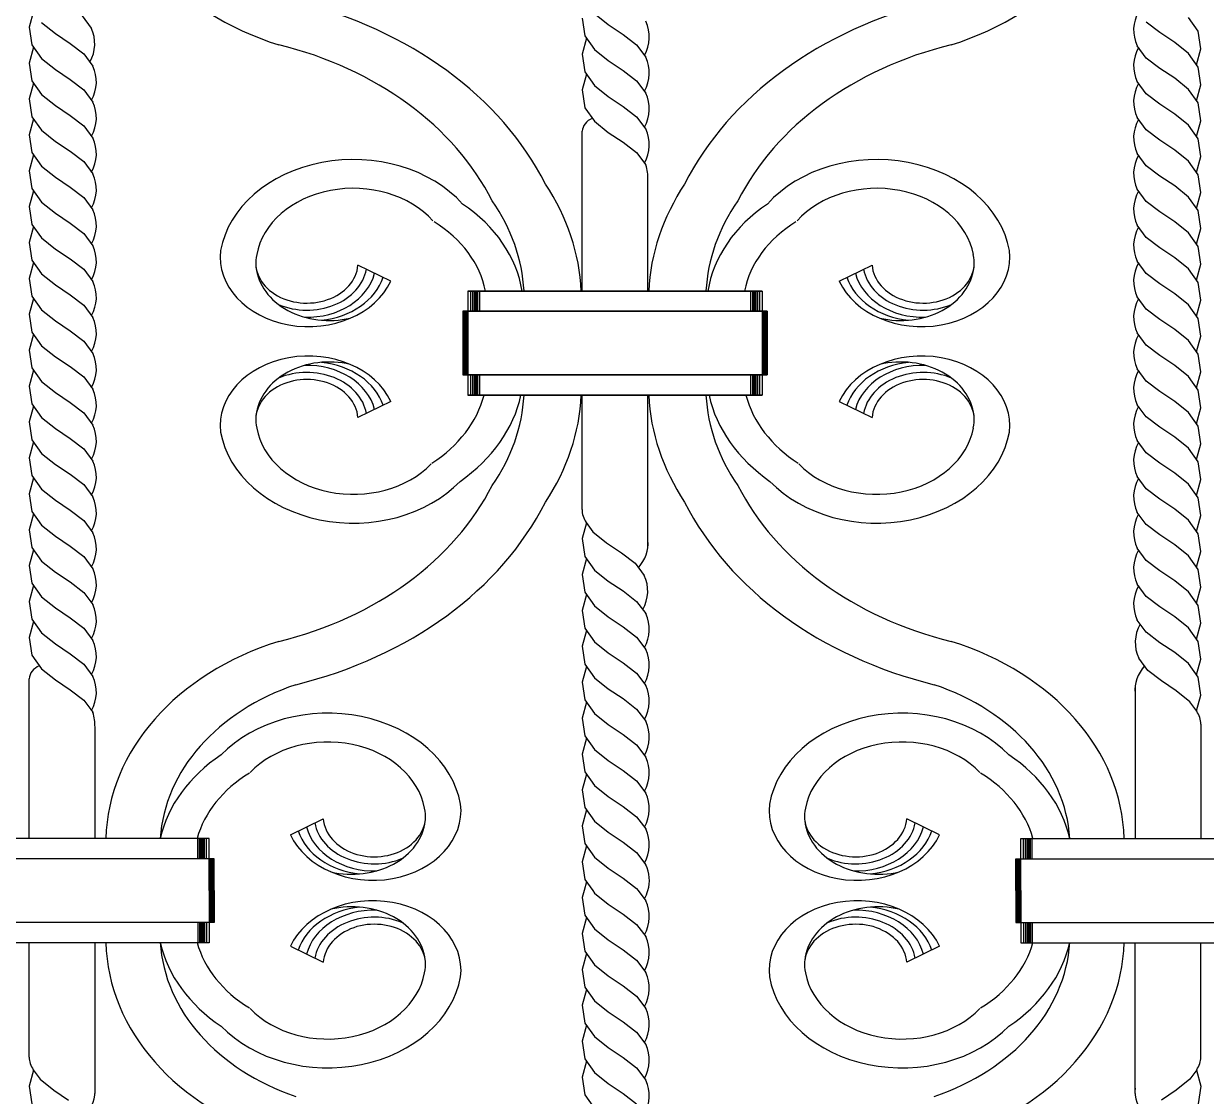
# Model space of a CAD drawing. Extents: x 12262 to 40734, y 30451 to 49613.
# Drawn here: x 31187.1 to 31572.5, y 44236.5 to 44586.1 of the extents above; entities that cross this region are included whole.
import ezdxf

# ---------------------------------------------------------------- set-up
doc = ezdxf.new("R2010")
doc.units = 0
doc.header["$LTSCALE"] = 0.85
doc.header["$MEASUREMENT"] = 0
doc.layers.get('0').update_dxf_attribs({"linetype": 'CONTINUOUS'})

# ---------------------------------------------------------------- blocks, each defined once
blk = doc.blocks.new('A$C2EF91AEA')
for p, q in [((2053.07, 1273.54), (2051.6, 1268.36)), ((2068.87, 1272.07), (2071.85, 1268.07)), ((2235.88, 1272.76), (2240.34, 1269.17)), ((2051.6, 1268.36), (2052.54, 1262.58)), ((2055.69, 1269.84), (2060.15, 1266.24)), ((2071.85, 1268.07), (2071.86, 1268.05)), ((2231.79, 1271.29), (2232.73, 1265.51)), ((2240.34, 1269.17), (2245.21, 1265.93)), ((2420.05, 1266.62), (2415.67, 1270)), ((2432.53, 1267.05), (2429.37, 1271.49)), ((2060.15, 1266.24), (2065.02, 1263)), ((2233.26, 1264.76), (2231.79, 1259.59)), ((2232.73, 1265.51), (2235.88, 1261.07)), ((2245.21, 1265.93), (2249.58, 1262.56)), ((2424.92, 1263.39), (2420.05, 1266.62)), ((2433.47, 1261.27), (2432.53, 1267.05)), ((2053.07, 1261.84), (2051.6, 1256.66)), ((2052.54, 1262.58), (2055.69, 1258.14)), ((2065.02, 1263), (2069.39, 1259.63)), ((2235.88, 1261.07), (2240.34, 1257.47)), ((2249.58, 1262.56), (2252.57, 1258.55)), ((2412.68, 1262.3), (2412.68, 1262.32)), ((2415.67, 1258.3), (2412.68, 1262.3)), ((2429.37, 1259.79), (2424.92, 1263.39)), ((2432, 1256.09), (2433.47, 1261.27)), ((2051.6, 1256.66), (2052.54, 1250.88)), ((2055.69, 1258.14), (2060.15, 1254.54)), ((2069.39, 1259.63), (2072.38, 1255.62)), ((2231.79, 1259.59), (2232.73, 1253.81)), ((2240.34, 1257.47), (2245.21, 1254.23)), ((2252.57, 1258.55), (2252.57, 1258.53)), ((2420.05, 1254.93), (2415.67, 1258.3)), ((2432.53, 1255.35), (2429.37, 1259.79)), ((2060.15, 1254.54), (2065.02, 1251.3)), ((2072.38, 1255.62), (2072.38, 1255.61)), ((2233.26, 1253.06), (2231.79, 1247.89)), ((2232.73, 1253.81), (2235.88, 1249.37)), ((2245.21, 1254.23), (2249.58, 1250.86)), ((2424.92, 1251.69), (2420.05, 1254.93)), ((2433.47, 1249.57), (2432.53, 1255.35)), ((2053.07, 1250.14), (2051.6, 1244.96)), ((2052.54, 1250.88), (2055.69, 1246.44)), ((2065.02, 1251.3), (2069.39, 1247.93)), ((2235.88, 1249.37), (2240.34, 1245.77)), ((2249.58, 1250.86), (2252.57, 1246.85)), ((2412.68, 1250.6), (2412.68, 1250.62)), ((2415.67, 1246.6), (2412.68, 1250.6)), ((2429.37, 1248.09), (2424.92, 1251.69)), ((2432, 1244.39), (2433.47, 1249.57)), ((2051.6, 1244.96), (2052.54, 1239.18)), ((2055.69, 1246.44), (2060.15, 1242.84)), ((2069.39, 1247.93), (2072.38, 1243.93)), ((2231.79, 1247.89), (2232.73, 1242.11)), ((2240.34, 1245.77), (2245.21, 1242.53)), ((2252.57, 1246.85), (2252.57, 1246.84)), ((2420.05, 1243.23), (2415.67, 1246.6)), ((2432.53, 1243.65), (2429.37, 1248.09)), ((2060.15, 1242.84), (2065.02, 1239.61)), ((2072.38, 1243.93), (2072.38, 1243.91)), ((2232.73, 1242.11), (2235.88, 1237.67)), ((2245.21, 1242.53), (2249.58, 1239.16)), ((2424.92, 1239.99), (2420.05, 1243.23)), ((2433.47, 1237.87), (2432.53, 1243.65)), ((2053.07, 1238.44), (2051.6, 1233.26)), ((2052.54, 1239.18), (2055.69, 1234.74)), ((2065.02, 1239.61), (2069.39, 1236.23)), ((2235.88, 1237.67), (2240.34, 1234.07)), ((2249.58, 1239.16), (2252.57, 1235.15)), ((2412.68, 1238.91), (2412.68, 1238.92)), ((2415.67, 1234.9), (2412.68, 1238.91)), ((2429.37, 1236.39), (2424.92, 1239.99)), ((2432, 1232.69), (2433.47, 1237.87)), ((2055.69, 1234.74), (2060.15, 1231.14)), ((2069.39, 1236.23), (2072.38, 1232.23)), ((2231.8, 1182.36), (2231.8, 1234.41)), ((2240.34, 1234.07), (2245.21, 1230.83)), ((2252.57, 1235.15), (2252.57, 1235.14)), ((2420.05, 1231.53), (2415.67, 1234.9)), ((2432.53, 1231.95), (2429.37, 1236.39)), ((2051.6, 1233.26), (2052.54, 1227.48)), ((2060.15, 1231.14), (2065.02, 1227.91)), ((2072.38, 1232.23), (2072.38, 1232.21)), ((2245.21, 1230.83), (2249.58, 1227.46)), ((2424.92, 1228.29), (2420.05, 1231.53)), ((2433.47, 1226.17), (2432.53, 1231.95)), ((2053.07, 1226.74), (2051.6, 1221.56)), ((2052.54, 1227.48), (2055.69, 1223.04)), ((2065.02, 1227.91), (2069.39, 1224.53)), ((2249.58, 1227.46), (2252.57, 1223.45)), ((2412.68, 1227.21), (2412.68, 1227.22)), ((2415.67, 1223.2), (2412.68, 1227.21)), ((2429.37, 1224.69), (2424.92, 1228.29)), ((2432, 1220.99), (2433.47, 1226.17)), ((2055.69, 1223.04), (2060.15, 1219.45)), ((2069.39, 1224.53), (2072.38, 1220.53)), ((2252.57, 1223.45), (2252.57, 1223.44)), ((2420.05, 1219.83), (2415.67, 1223.2)), ((2432.53, 1220.25), (2429.37, 1224.69)), ((2051.6, 1221.56), (2052.54, 1215.78)), ((2060.15, 1219.45), (2065.02, 1216.21)), ((2072.38, 1220.53), (2072.38, 1220.51)), ((2253.27, 1182.36), (2253.27, 1218.64)), ((2424.92, 1216.59), (2420.05, 1219.83)), ((2433.47, 1214.47), (2432.53, 1220.25)), ((2053.07, 1215.04), (2051.6, 1209.86)), ((2052.54, 1215.78), (2055.69, 1211.34)), ((2065.02, 1216.21), (2069.39, 1212.83)), ((2412.68, 1215.51), (2412.68, 1215.52)), ((2415.67, 1211.5), (2412.68, 1215.51)), ((2429.37, 1212.99), (2424.92, 1216.59)), ((2432, 1209.3), (2433.47, 1214.47)), ((2055.69, 1211.34), (2060.15, 1207.75)), ((2069.39, 1212.83), (2072.38, 1208.83)), ((2420.05, 1208.13), (2415.67, 1211.5)), ((2432.53, 1208.55), (2429.37, 1212.99)), ((2051.6, 1209.86), (2052.54, 1204.08)), ((2060.15, 1207.75), (2065.02, 1204.51)), ((2072.38, 1208.83), (2072.38, 1208.81)), ((2424.92, 1204.89), (2420.05, 1208.13)), ((2433.47, 1202.77), (2432.53, 1208.55)), ((2053.07, 1203.34), (2051.6, 1198.17)), ((2052.54, 1204.08), (2055.69, 1199.64)), ((2065.02, 1204.51), (2069.39, 1201.13)), ((2412.68, 1203.81), (2412.68, 1203.83)), ((2415.67, 1199.8), (2412.68, 1203.81)), ((2429.37, 1201.29), (2424.92, 1204.89)), ((2432, 1197.6), (2433.47, 1202.77)), ((2055.69, 1199.64), (2060.15, 1196.05)), ((2069.39, 1201.13), (2072.38, 1197.13)), ((2420.05, 1196.43), (2415.67, 1199.8)), ((2432.53, 1196.85), (2429.37, 1201.29)), ((2051.6, 1198.17), (2052.54, 1192.38)), ((2060.15, 1196.05), (2065.02, 1192.81)), ((2072.38, 1197.13), (2072.38, 1197.11)), ((2424.92, 1193.19), (2420.05, 1196.43)), ((2433.47, 1191.07), (2432.53, 1196.85)), ((2053.07, 1191.64), (2051.6, 1186.47)), ((2052.54, 1192.38), (2055.69, 1187.94)), ((2065.02, 1192.81), (2069.39, 1189.43)), ((2412.68, 1192.11), (2412.68, 1192.13)), ((2415.67, 1188.11), (2412.68, 1192.11)), ((2429.37, 1189.6), (2424.92, 1193.19)), ((2432, 1185.9), (2433.47, 1191.07)), ((2055.69, 1187.94), (2060.15, 1184.35)), ((2069.39, 1189.43), (2072.38, 1185.43)), ((2169.49, 1185.59), (2158.77, 1190.8)), ((2315.58, 1185.59), (2326.29, 1190.8)), ((2420.05, 1184.73), (2415.67, 1188.11)), ((2432.53, 1185.15), (2429.37, 1189.6)), ((2051.6, 1186.47), (2052.54, 1180.69)), ((2060.15, 1184.35), (2065.02, 1181.11)), ((2072.38, 1185.43), (2072.38, 1185.41)), ((2424.92, 1181.49), (2420.05, 1184.73)), ((2433.47, 1179.37), (2432.53, 1185.15)), ((2053.07, 1179.94), (2051.6, 1174.77)), ((2052.54, 1180.69), (2055.69, 1176.24)), ((2065.02, 1181.11), (2069.39, 1177.73)), ((2194.59, 1182.36), (2194.59, 1148.38)), ((2194.59, 1182.36), (2194.59, 1175.75)), ((2194.59, 1182.36), (2194.59, 1175.75)), ((2194.59, 1182.36), (2194.59, 1148.38)), ((2290.48, 1182.36), (2194.59, 1182.36)), ((2194.59, 1182.36), (2290.48, 1182.36)), ((2195.42, 1182.36), (2195.42, 1175.75)), ((2195.42, 1182.36), (2195.42, 1175.75)), ((2196.09, 1182.36), (2196.09, 1175.75)), ((2196.09, 1182.36), (2196.09, 1175.75)), ((2196.6, 1182.36), (2196.6, 1175.75)), ((2196.6, 1182.36), (2196.6, 1175.75)), ((2197.01, 1182.36), (2197.01, 1175.75)), ((2197.01, 1182.36), (2197.01, 1175.75)), ((2197.35, 1182.36), (2197.35, 1175.75)), ((2197.35, 1182.36), (2197.35, 1175.75)), ((2197.6, 1182.36), (2197.6, 1175.75)), ((2197.6, 1182.36), (2197.6, 1175.75)), ((2197.77, 1182.36), (2197.77, 1175.75)), ((2197.77, 1182.36), (2197.77, 1175.75)), ((2198.33, 1182.36), (2198.33, 1175.75)), ((2198.33, 1182.36), (2198.33, 1175.75)), ((2286.73, 1182.36), (2286.73, 1175.75)), ((2286.73, 1182.36), (2286.73, 1175.75)), ((2287.3, 1182.36), (2287.3, 1175.75)), ((2287.3, 1182.36), (2287.3, 1175.75)), ((2287.47, 1182.36), (2287.47, 1175.75)), ((2287.47, 1182.36), (2287.47, 1175.75)), ((2287.72, 1182.36), (2287.72, 1175.75)), ((2287.72, 1182.36), (2287.72, 1175.75)), ((2288.05, 1182.36), (2288.05, 1175.75)), ((2288.05, 1182.36), (2288.05, 1175.75)), ((2288.47, 1182.36), (2288.47, 1175.75)), ((2288.47, 1182.36), (2288.47, 1175.75)), ((2288.97, 1182.36), (2288.97, 1175.75)), ((2288.97, 1182.36), (2288.97, 1175.75)), ((2289.64, 1182.36), (2289.64, 1175.75)), ((2289.64, 1182.36), (2289.64, 1175.75)), ((2290.48, 1182.36), (2290.48, 1148.38)), ((2290.48, 1182.36), (2290.48, 1175.75)), ((2290.48, 1182.36), (2290.48, 1175.75)), ((2290.48, 1182.36), (2290.48, 1148.38)), ((2412.68, 1180.41), (2412.68, 1180.43)), ((2415.67, 1176.41), (2412.68, 1180.41)), ((2429.37, 1177.9), (2424.92, 1181.49)), ((2432, 1174.2), (2433.47, 1179.37)), ((2055.69, 1176.24), (2060.15, 1172.65)), ((2069.39, 1177.73), (2072.38, 1173.73)), ((2192.92, 1175.75), (2192.92, 1155)), ((2192.92, 1175.75), (2192.92, 1155)), ((2292.15, 1175.75), (2192.92, 1175.75)), ((2192.92, 1175.75), (2292.15, 1175.75)), ((2193.42, 1175.75), (2193.42, 1155)), ((2193.42, 1175.75), (2193.42, 1155)), ((2193.84, 1175.75), (2193.84, 1155)), ((2193.84, 1175.75), (2193.84, 1155)), ((2194.17, 1175.75), (2194.17, 1155)), ((2194.17, 1175.75), (2194.17, 1155)), ((2194.34, 1175.75), (2194.34, 1155)), ((2194.34, 1175.75), (2194.34, 1155)), ((2290.73, 1175.75), (2290.73, 1155)), ((2290.73, 1175.75), (2290.73, 1155)), ((2290.89, 1175.75), (2290.89, 1155)), ((2290.89, 1175.75), (2290.89, 1155)), ((2291.23, 1175.75), (2291.23, 1155)), ((2291.23, 1175.75), (2291.23, 1155)), ((2291.65, 1175.75), (2291.65, 1155)), ((2291.65, 1175.75), (2291.65, 1155)), ((2292.15, 1175.75), (2292.15, 1155)), ((2292.15, 1175.75), (2292.15, 1155)), ((2420.05, 1173.03), (2415.67, 1176.41)), ((2432.53, 1173.45), (2429.37, 1177.9)), ((2051.6, 1174.77), (2052.54, 1168.99)), ((2060.15, 1172.65), (2065.02, 1169.41)), ((2072.38, 1173.73), (2072.38, 1173.71)), ((2424.92, 1169.79), (2420.05, 1173.03)), ((2433.47, 1167.67), (2432.53, 1173.45)), ((2053.07, 1168.24), (2051.6, 1163.07)), ((2052.54, 1168.99), (2055.69, 1164.54)), ((2065.02, 1169.41), (2069.39, 1166.03)), ((2412.68, 1168.71), (2412.68, 1168.73)), ((2415.67, 1164.71), (2412.68, 1168.71)), ((2429.37, 1166.2), (2424.92, 1169.79)), ((2055.69, 1164.54), (2060.15, 1160.95)), ((2069.39, 1166.03), (2072.38, 1162.03)), ((2420.05, 1161.33), (2415.67, 1164.71)), ((2432.53, 1161.76), (2429.37, 1166.2)), ((2432, 1162.5), (2433.47, 1167.67)), ((2051.6, 1163.07), (2052.54, 1157.29)), ((2060.15, 1160.95), (2065.02, 1157.71)), ((2072.38, 1162.03), (2072.38, 1162.01)), ((2424.92, 1158.09), (2420.05, 1161.33)), ((2433.47, 1155.97), (2432.53, 1161.76)), ((2053.07, 1156.54), (2051.6, 1151.37)), ((2052.54, 1157.29), (2055.69, 1152.85)), ((2065.02, 1157.71), (2069.39, 1154.34)), ((2412.68, 1157.01), (2412.68, 1157.03)), ((2415.67, 1153.01), (2412.68, 1157.01)), ((2429.37, 1154.5), (2424.92, 1158.09)), ((2055.69, 1152.85), (2060.15, 1149.25)), ((2069.39, 1154.34), (2072.38, 1150.33)), ((2292.15, 1155), (2192.92, 1155)), ((2192.92, 1155), (2292.15, 1155)), ((2194.59, 1155), (2194.59, 1148.38)), ((2194.59, 1155), (2194.59, 1148.38)), ((2195.42, 1155), (2195.42, 1148.38)), ((2195.42, 1155), (2195.42, 1148.38)), ((2196.09, 1155), (2196.09, 1148.38)), ((2196.09, 1155), (2196.09, 1148.38)), ((2196.6, 1155), (2196.6, 1148.38)), ((2196.6, 1155), (2196.6, 1148.38)), ((2197.01, 1155), (2197.01, 1148.38)), ((2197.01, 1155), (2197.01, 1148.38)), ((2197.35, 1155), (2197.35, 1148.38)), ((2197.35, 1155), (2197.35, 1148.38)), ((2197.6, 1155), (2197.6, 1148.38)), ((2197.6, 1155), (2197.6, 1148.38)), ((2197.77, 1155), (2197.77, 1148.38)), ((2197.77, 1155), (2197.77, 1148.38)), ((2198.33, 1155), (2198.33, 1148.38)), ((2198.33, 1155), (2198.33, 1148.38)), ((2286.73, 1155), (2286.73, 1148.38)), ((2286.73, 1155), (2286.73, 1148.38)), ((2287.3, 1155), (2287.3, 1148.38)), ((2287.3, 1155), (2287.3, 1148.38)), ((2287.47, 1155), (2287.47, 1148.38)), ((2287.47, 1155), (2287.47, 1148.38)), ((2287.72, 1155), (2287.72, 1148.38)), ((2287.72, 1155), (2287.72, 1148.38)), ((2288.05, 1155), (2288.05, 1148.38)), ((2288.05, 1155), (2288.05, 1148.38)), ((2288.47, 1155), (2288.47, 1148.38)), ((2288.47, 1155), (2288.47, 1148.38)), ((2288.97, 1155), (2288.97, 1148.38)), ((2288.97, 1155), (2288.97, 1148.38)), ((2289.64, 1155), (2289.64, 1148.38)), ((2289.64, 1155), (2289.64, 1148.38)), ((2290.48, 1155), (2290.48, 1148.38)), ((2290.48, 1155), (2290.48, 1148.38)), ((2420.05, 1149.63), (2415.67, 1153.01)), ((2432.53, 1150.06), (2429.37, 1154.5)), ((2432, 1150.8), (2433.47, 1155.97)), ((2051.6, 1151.37), (2052.54, 1145.59)), ((2060.15, 1149.25), (2065.02, 1146.01)), ((2072.38, 1150.33), (2072.38, 1150.31)), ((2424.92, 1146.39), (2420.05, 1149.63)), ((2433.47, 1144.28), (2432.53, 1150.06)), ((2053.07, 1144.84), (2051.6, 1139.67)), ((2052.54, 1145.59), (2055.69, 1141.15)), ((2065.02, 1146.01), (2069.39, 1142.64)), ((2169.49, 1146.34), (2158.77, 1141.13)), ((2290.48, 1148.38), (2194.59, 1148.38)), ((2194.59, 1148.38), (2290.48, 1148.38)), ((2231.8, 1111.1), (2231.8, 1148.38)), ((2253.27, 1099.27), (2253.27, 1148.38)), ((2315.58, 1146.34), (2326.29, 1141.13)), ((2412.68, 1145.31), (2412.68, 1145.33)), ((2415.67, 1141.31), (2412.68, 1145.31)), ((2429.37, 1142.8), (2424.92, 1146.39)), ((2055.69, 1141.15), (2060.15, 1137.55)), ((2069.39, 1142.64), (2072.38, 1138.63)), ((2420.05, 1137.93), (2415.67, 1141.31)), ((2432.53, 1138.36), (2429.37, 1142.8)), ((2432, 1139.1), (2433.47, 1144.28)), ((2051.6, 1139.67), (2052.54, 1133.89)), ((2060.15, 1137.55), (2065.02, 1134.31)), ((2072.38, 1138.63), (2072.38, 1138.62)), ((2424.92, 1134.69), (2420.05, 1137.93)), ((2433.47, 1132.58), (2432.53, 1138.36)), ((2053.07, 1133.15), (2051.6, 1127.97)), ((2052.54, 1133.89), (2055.69, 1129.45)), ((2065.02, 1134.31), (2069.39, 1130.94)), ((2412.68, 1133.61), (2412.68, 1133.63)), ((2415.67, 1129.61), (2412.68, 1133.61)), ((2429.37, 1131.1), (2424.92, 1134.69)), ((2055.69, 1129.45), (2060.15, 1125.85)), ((2069.39, 1130.94), (2072.38, 1126.93)), ((2420.05, 1126.23), (2415.67, 1129.61)), ((2432.53, 1126.66), (2429.37, 1131.1)), ((2432, 1127.4), (2433.47, 1132.58)), ((2051.6, 1127.97), (2052.54, 1122.19)), ((2060.15, 1125.85), (2065.02, 1122.61)), ((2072.38, 1126.93), (2072.38, 1126.92)), ((2424.92, 1123), (2420.05, 1126.23)), ((2433.47, 1120.88), (2432.53, 1126.66)), ((2052.54, 1122.19), (2055.69, 1117.75)), ((2065.02, 1122.61), (2069.39, 1119.24)), ((2412.68, 1121.91), (2412.68, 1121.93)), ((2415.67, 1117.91), (2412.68, 1121.91)), ((2429.37, 1119.4), (2424.92, 1123)), ((2053.07, 1121.45), (2051.6, 1116.27)), ((2055.69, 1117.75), (2060.15, 1114.15)), ((2069.39, 1119.24), (2072.38, 1115.23)), ((2420.05, 1114.53), (2415.67, 1117.91)), ((2432.53, 1114.96), (2429.37, 1119.4)), ((2432, 1115.7), (2433.47, 1120.88)), ((2051.6, 1116.27), (2052.54, 1110.49)), ((2060.15, 1114.15), (2065.02, 1110.91)), ((2072.38, 1115.23), (2072.38, 1115.22)), ((2424.92, 1111.3), (2420.05, 1114.53)), ((2433.47, 1109.18), (2432.53, 1114.96)), ((2052.54, 1110.49), (2055.69, 1106.05)), ((2065.02, 1110.91), (2069.39, 1107.54)), ((2412.68, 1110.21), (2412.68, 1110.23)), ((2415.67, 1106.21), (2412.68, 1110.21)), ((2429.37, 1107.7), (2424.92, 1111.3)), ((2053.07, 1109.75), (2051.6, 1104.57)), ((2069.39, 1107.54), (2072.38, 1103.54)), ((2233.26, 1106.82), (2231.79, 1101.64)), ((2233.17, 1106.94), (2235.35, 1103.86)), ((2420.05, 1102.84), (2415.67, 1106.21)), ((2432.53, 1103.26), (2429.37, 1107.7)), ((2432, 1104), (2433.47, 1109.18)), ((2051.6, 1104.57), (2052.54, 1098.79)), ((2055.69, 1106.05), (2060.15, 1102.45)), ((2060.15, 1102.45), (2065.02, 1099.21)), ((2072.38, 1103.54), (2072.38, 1103.52)), ((2235.35, 1103.86), (2239.81, 1100.27)), ((2424.92, 1099.6), (2420.05, 1102.84)), ((2433.47, 1097.48), (2432.53, 1103.26)), ((2052.54, 1098.79), (2055.69, 1094.35)), ((2065.02, 1099.21), (2069.39, 1095.84)), ((2231.79, 1101.64), (2232.73, 1095.86)), ((2239.81, 1100.27), (2244.68, 1097.03)), ((2412.68, 1098.52), (2412.68, 1098.53)), ((2415.67, 1094.51), (2412.68, 1098.52)), ((2429.37, 1096), (2424.92, 1099.6)), ((2053.07, 1098.05), (2051.6, 1092.87)), ((2069.39, 1095.84), (2072.38, 1091.84)), ((2233.26, 1095.12), (2231.79, 1089.95)), ((2232.73, 1095.86), (2235.88, 1091.42)), ((2244.68, 1097.03), (2249.06, 1093.66)), ((2432.53, 1091.56), (2429.37, 1096)), ((2432, 1092.3), (2433.47, 1097.48)), ((2051.6, 1092.87), (2052.54, 1087.09)), ((2055.69, 1094.35), (2060.15, 1090.75)), ((2060.15, 1090.75), (2065.02, 1087.52)), ((2072.38, 1091.84), (2072.38, 1091.82)), ((2235.88, 1091.42), (2240.34, 1087.83)), ((2249.06, 1093.66), (2252.04, 1089.65)), ((2420.05, 1091.14), (2415.67, 1094.51)), ((2424.92, 1087.9), (2420.05, 1091.14)), ((2433.47, 1085.78), (2432.53, 1091.56)), ((2052.54, 1087.09), (2055.69, 1082.65)), ((2065.02, 1087.52), (2069.39, 1084.14)), ((2231.79, 1089.95), (2232.73, 1084.16)), ((2240.34, 1087.83), (2245.21, 1084.59)), ((2252.04, 1089.65), (2252.05, 1089.63)), ((2429.37, 1084.3), (2424.92, 1087.9)), ((2053.07, 1086.35), (2051.6, 1081.17)), ((2069.39, 1084.14), (2072.38, 1080.14)), ((2233.26, 1083.42), (2231.79, 1078.25)), ((2232.73, 1084.16), (2235.88, 1079.72)), ((2245.21, 1084.59), (2249.58, 1081.21)), ((2412.68, 1086.82), (2412.68, 1086.83)), ((2415.67, 1082.81), (2412.68, 1086.82)), ((2432.53, 1079.86), (2429.37, 1084.3)), ((2432, 1080.6), (2433.47, 1085.78)), ((2051.6, 1081.17), (2052.54, 1075.39)), ((2055.69, 1082.65), (2060.15, 1079.06)), ((2072.38, 1080.14), (2072.38, 1080.12)), ((2235.88, 1079.72), (2240.34, 1076.13)), ((2249.58, 1081.21), (2252.57, 1077.21)), ((2420.05, 1079.44), (2415.67, 1082.81)), ((2424.92, 1076.2), (2420.05, 1079.44)), ((2433.47, 1074.08), (2432.53, 1079.86)), ((2052.54, 1075.39), (2055.69, 1070.95)), ((2060.15, 1079.06), (2065.02, 1075.82)), ((2065.02, 1075.82), (2069.39, 1072.44)), ((2231.79, 1078.25), (2232.73, 1072.47)), ((2240.34, 1076.13), (2245.21, 1072.89)), ((2252.57, 1077.21), (2252.57, 1077.19)), ((2429.37, 1072.6), (2424.92, 1076.2)), ((2053.07, 1074.65), (2051.6, 1069.47)), ((2069.39, 1072.44), (2072.38, 1068.44)), ((2233.26, 1071.72), (2231.79, 1066.55)), ((2232.73, 1072.47), (2235.88, 1068.02)), ((2245.21, 1072.89), (2249.58, 1069.51)), ((2412.68, 1075.12), (2412.68, 1075.13)), ((2415.67, 1071.11), (2412.68, 1075.12)), ((2432.53, 1068.16), (2429.37, 1072.6)), ((2432, 1068.9), (2433.47, 1074.08)), ((2051.6, 1069.47), (2052.54, 1063.69)), ((2055.69, 1070.95), (2060.15, 1067.36)), ((2072.38, 1068.44), (2072.38, 1068.42)), ((2235.88, 1068.02), (2240.34, 1064.43)), ((2249.58, 1069.51), (2252.57, 1065.51)), ((2420.05, 1067.74), (2415.67, 1071.11)), ((2424.92, 1064.5), (2420.05, 1067.74)), ((2433.47, 1062.38), (2432.53, 1068.16)), ((2060.15, 1067.36), (2065.02, 1064.12)), ((2065.02, 1064.12), (2069.39, 1060.74)), ((2231.79, 1066.55), (2232.73, 1060.77)), ((2240.34, 1064.43), (2245.21, 1061.19)), ((2252.57, 1065.51), (2252.57, 1065.49)), ((2429.37, 1060.9), (2424.92, 1064.5)), ((2052.54, 1063.69), (2055.69, 1059.25)), ((2069.39, 1060.74), (2072.38, 1056.74)), ((2233.26, 1060.02), (2231.79, 1054.85)), ((2232.73, 1060.77), (2235.88, 1056.32)), ((2245.21, 1061.19), (2249.58, 1057.81)), ((2413.21, 1062.67), (2413.21, 1062.69)), ((2416.2, 1058.67), (2413.21, 1062.67)), ((2432.53, 1056.46), (2429.37, 1060.9)), ((2432, 1057.21), (2433.47, 1062.38)), ((2055.69, 1059.25), (2060.15, 1055.66)), ((2072.38, 1056.74), (2072.38, 1056.72)), ((2235.88, 1056.32), (2240.34, 1052.73)), ((2249.58, 1057.81), (2252.57, 1053.81)), ((2420.58, 1055.3), (2416.2, 1058.67)), ((2433.47, 1050.68), (2432.53, 1056.46)), ((2051.61, 1003.95), (2051.61, 1056)), ((2060.15, 1055.66), (2065.02, 1052.42)), ((2065.02, 1052.42), (2069.39, 1049.04)), ((2231.79, 1054.85), (2232.73, 1049.07)), ((2240.34, 1052.73), (2245.21, 1049.49)), ((2252.57, 1053.81), (2252.57, 1053.79)), ((2411.99, 1053.06), (2411.99, 1003.95)), ((2425.44, 1052.06), (2420.58, 1055.3)), ((2069.39, 1049.04), (2072.38, 1045.04)), ((2233.26, 1048.32), (2231.79, 1043.15)), ((2232.73, 1049.07), (2235.88, 1044.63)), ((2245.21, 1049.49), (2249.58, 1046.12)), ((2429.9, 1048.46), (2425.44, 1052.06)), ((2432.09, 1045.38), (2429.9, 1048.46)), ((2432, 1045.51), (2433.47, 1050.68)), ((2072.38, 1045.04), (2072.38, 1045.02)), ((2235.88, 1044.63), (2240.34, 1041.03)), ((2249.58, 1046.12), (2252.57, 1042.11)), ((2231.79, 1043.15), (2232.73, 1037.37)), ((2240.34, 1041.03), (2245.21, 1037.79)), ((2252.57, 1042.11), (2252.57, 1042.09)), ((2433.46, 1041.23), (2433.46, 1003.95)), ((2073.08, 1003.95), (2073.08, 1040.22)), ((2232.73, 1037.37), (2235.88, 1032.93)), ((2245.21, 1037.79), (2249.58, 1034.42)), ((2233.26, 1036.62), (2231.79, 1031.45)), ((2235.88, 1032.93), (2240.34, 1029.33)), ((2249.58, 1034.42), (2252.57, 1030.41)), ((2231.79, 1031.45), (2232.73, 1025.67)), ((2240.34, 1029.33), (2245.21, 1026.09)), ((2252.57, 1030.41), (2252.57, 1030.4)), ((2232.73, 1025.67), (2235.88, 1021.23)), ((2245.21, 1026.09), (2249.58, 1022.72)), ((2233.26, 1024.93), (2231.79, 1019.75)), ((2249.58, 1022.72), (2252.57, 1018.71)), ((2231.79, 1019.75), (2232.73, 1013.97)), ((2235.88, 1021.23), (2240.34, 1017.63)), ((2240.34, 1017.63), (2245.21, 1014.39)), ((2252.57, 1018.71), (2252.57, 1018.7)), ((2232.73, 1013.97), (2235.88, 1009.53)), ((2245.21, 1014.39), (2249.58, 1011.02)), ((2136.74, 1005.13), (2147.46, 1010.34)), ((2233.26, 1013.23), (2231.79, 1008.05)), ((2249.58, 1011.02), (2252.57, 1007.01)), ((2348.32, 1005.13), (2337.61, 1010.34)), ((2231.79, 1008.05), (2232.73, 1002.27)), ((2235.88, 1009.53), (2240.34, 1005.93)), ((2240.34, 1005.93), (2245.21, 1002.69)), ((2252.57, 1007.01), (2252.57, 1007)), ((2110.29, 1003.95), (2014.4, 1003.95)), ((2106.54, 997.33), (2106.54, 1003.95)), ((2107.11, 997.33), (2107.11, 1003.95)), ((2107.27, 997.33), (2107.27, 1003.95)), ((2107.53, 997.33), (2107.53, 1003.95)), ((2107.86, 997.33), (2107.86, 1003.95)), ((2108.28, 997.33), (2108.28, 1003.95)), ((2108.78, 997.33), (2108.78, 1003.95)), ((2109.45, 997.33), (2109.45, 1003.95)), ((2110.29, 986.96), (2110.29, 1003.95)), ((2110.29, 997.33), (2110.29, 1003.95)), ((2232.73, 1002.27), (2235.88, 997.83)), ((2245.21, 1002.69), (2249.58, 999.32)), ((2374.78, 1003.95), (2470.67, 1003.95)), ((2374.78, 997.33), (2374.78, 1003.95)), ((2374.78, 986.96), (2374.78, 1003.95)), ((2375.62, 997.33), (2375.62, 1003.95)), ((2376.28, 997.33), (2376.28, 1003.95)), ((2376.79, 997.33), (2376.79, 1003.95)), ((2377.2, 997.33), (2377.2, 1003.95)), ((2377.54, 997.33), (2377.54, 1003.95)), ((2377.79, 997.33), (2377.79, 1003.95)), ((2377.96, 997.33), (2377.96, 1003.95)), ((2378.52, 997.33), (2378.52, 1003.95)), ((2233.26, 1001.53), (2231.79, 996.35)), ((2249.58, 999.32), (2252.57, 995.32)), ((2111.96, 997.33), (2012.73, 997.33)), ((2110.54, 986.96), (2110.54, 997.33)), ((2110.7, 986.96), (2110.7, 997.33)), ((2111.04, 986.96), (2111.04, 997.33)), ((2111.46, 986.96), (2111.46, 997.33)), ((2111.96, 986.96), (2111.96, 997.33)), ((2231.79, 996.35), (2232.73, 990.57)), ((2235.88, 997.83), (2240.34, 994.23)), ((2252.57, 995.32), (2252.57, 995.3)), ((2373.11, 997.33), (2472.34, 997.33)), ((2373.11, 986.96), (2373.11, 997.33)), ((2373.61, 986.96), (2373.61, 997.33)), ((2374.03, 986.96), (2374.03, 997.33)), ((2374.36, 986.96), (2374.36, 997.33)), ((2374.53, 986.96), (2374.53, 997.33)), ((2232.73, 990.57), (2235.29, 986.96)), ((2240.34, 994.23), (2245.21, 990.99)), ((2245.21, 990.99), (2249.58, 987.62)), ((2110.29, 986.96), (2110.29, 969.96)), ((2110.54, 986.96), (2110.54, 976.58)), ((2110.7, 986.96), (2110.7, 976.58)), ((2111.04, 986.96), (2111.04, 976.58)), ((2111.46, 986.96), (2111.46, 976.58)), ((2111.96, 986.96), (2111.96, 976.58)), ((2232.44, 986.96), (2231.79, 984.65)), ((2233.26, 989.83), (2232.44, 986.96)), ((2235.29, 986.96), (2235.88, 986.13)), ((2249.58, 987.62), (2250.08, 986.96)), ((2250.08, 986.96), (2252.57, 983.62)), ((2373.11, 986.96), (2373.11, 976.58)), ((2373.61, 986.96), (2373.61, 976.58)), ((2374.03, 986.96), (2374.03, 976.58)), ((2374.36, 986.96), (2374.36, 976.58)), ((2374.53, 986.96), (2374.53, 976.58)), ((2374.78, 986.96), (2374.78, 969.96)), ((2231.79, 984.65), (2232.73, 978.87)), ((2235.88, 986.13), (2240.34, 982.53)), ((2252.57, 983.62), (2252.57, 983.6)), ((2240.34, 982.53), (2245.21, 979.3)), ((2245.21, 979.3), (2249.58, 975.92)), ((2111.96, 976.58), (2012.73, 976.58)), ((2106.54, 976.58), (2106.54, 969.96)), ((2107.11, 976.58), (2107.11, 969.96)), ((2107.27, 976.58), (2107.27, 969.96)), ((2107.53, 976.58), (2107.53, 969.96)), ((2107.86, 976.58), (2107.86, 969.96)), ((2108.28, 976.58), (2108.28, 969.96)), ((2108.78, 976.58), (2108.78, 969.96)), ((2109.45, 976.58), (2109.45, 969.96)), ((2110.29, 976.58), (2110.29, 969.96)), ((2233.26, 978.13), (2231.79, 972.95)), ((2232.73, 978.87), (2235.88, 974.43)), ((2249.58, 975.92), (2252.57, 971.92)), ((2373.11, 976.58), (2472.34, 976.58)), ((2374.78, 976.58), (2374.78, 969.96)), ((2375.62, 976.58), (2375.62, 969.96)), ((2376.28, 976.58), (2376.28, 969.96)), ((2376.79, 976.58), (2376.79, 969.96)), ((2377.2, 976.58), (2377.2, 969.96)), ((2377.54, 976.58), (2377.54, 969.96)), ((2377.79, 976.58), (2377.79, 969.96)), ((2377.96, 976.58), (2377.96, 969.96)), ((2378.52, 976.58), (2378.52, 969.96)), ((2231.79, 972.95), (2232.73, 967.17)), ((2235.88, 974.43), (2240.34, 970.84)), ((2252.57, 971.92), (2252.57, 971.9)), ((2110.29, 969.96), (2014.4, 969.96)), ((2051.61, 932.69), (2051.61, 969.96)), ((2073.08, 920.85), (2073.08, 969.96)), ((2136.74, 968.78), (2147.46, 963.58)), ((2240.34, 970.84), (2245.21, 967.6)), ((2245.21, 967.6), (2249.58, 964.22)), ((2348.32, 968.78), (2337.61, 963.58)), ((2374.78, 969.96), (2470.67, 969.96)), ((2411.99, 920.85), (2411.99, 969.96)), ((2433.46, 932.69), (2433.46, 969.96)), ((2233.26, 966.43), (2231.79, 961.25)), ((2232.73, 967.17), (2235.88, 962.73)), ((2249.58, 964.22), (2252.57, 960.22)), ((2231.79, 961.25), (2232.73, 955.47)), ((2235.88, 962.73), (2240.34, 959.14)), ((2252.57, 960.22), (2252.57, 960.2)), ((2240.34, 959.14), (2245.21, 955.9)), ((2245.21, 955.9), (2249.58, 952.52)), ((2233.26, 954.73), (2231.79, 949.56)), ((2232.73, 955.47), (2235.88, 951.03)), ((2249.58, 952.52), (2252.57, 948.52)), ((2231.79, 949.56), (2232.73, 943.77)), ((2235.88, 951.03), (2240.34, 947.44)), ((2252.57, 948.52), (2252.57, 948.5)), ((2240.34, 947.44), (2245.21, 944.2)), ((2233.26, 943.03), (2231.79, 937.86)), ((2232.73, 943.77), (2235.88, 939.33)), ((2245.21, 944.2), (2249.58, 940.82)), ((2249.58, 940.82), (2252.57, 936.82)), ((2231.79, 937.86), (2232.73, 932.08)), ((2235.88, 939.33), (2240.34, 935.74)), ((2252.57, 936.82), (2252.57, 936.8)), ((2240.34, 935.74), (2245.21, 932.5)), ((2233.26, 931.33), (2231.79, 926.16)), ((2232.73, 932.08), (2235.88, 927.63)), ((2245.21, 932.5), (2249.58, 929.12)), ((2249.58, 929.12), (2252.57, 925.12)), ((2053.07, 928.4), (2051.6, 923.23)), ((2052.98, 928.53), (2055.16, 925.45)), ((2055.16, 925.45), (2059.62, 921.85)), ((2231.79, 926.16), (2232.73, 920.38)), ((2235.88, 927.63), (2240.34, 924.04)), ((2252.57, 925.12), (2252.57, 925.1)), ((2429.9, 925.45), (2425.44, 921.85)), ((2432.09, 928.53), (2429.9, 925.45)), ((2432, 928.4), (2433.47, 923.23)), ((2051.6, 923.23), (2052.54, 917.45)), ((2059.62, 921.85), (2064.49, 918.62)), ((2240.34, 924.04), (2245.21, 920.8)), ((2425.44, 921.85), (2420.58, 918.62)), ((2433.47, 923.23), (2432.53, 917.45)), ((2232.73, 920.38), (2235.88, 915.93)), ((2245.21, 920.8), (2249.58, 917.42))]:
    blk.add_line(p, q)
for centre, major_axis, start_param, end_param in [((2165.68, 1328.17), (89.08, 0), 3.161138, 4.336531), ((2319.38, 1328.17), (89.08, 0), -1.194939, -0.019545), ((2100.2, 1179.35), (128.86, 0), 0.380418, 1.268707), ((2384.87, 1179.35), (-128.86, 0), -1.268707, -0.380418), ((2430.13, 1267.41), (18.6, 0), 2.723114, 3.497742), ((2054.4, 1262.96), (18.6, 0), -0.418478, 0.356149), ((2235.12, 1265.14), (-18.6, 0), 2.723114, 3.497742), ((2100.2, 1179.35), (-110.2, 0), 3.522011, 4.4103), ((2384.87, 1179.35), (110.2, 0), 1.872886, 2.761174), ((2430.13, 1255.71), (18.6, 0), 2.723114, 3.497742), ((2235.12, 1253.44), (-18.6, 0), 2.723114, 3.497742), ((2054.93, 1250.51), (18.6, 0), -0.418478, 0.356149), ((2430.13, 1244.02), (18.6, 0), 2.723114, 3.497742), ((2235.12, 1241.74), (-18.6, 0), 2.723114, 3.497742), ((2054.93, 1238.82), (18.6, 0), -0.418478, 0.356149), ((2238.45, 1234.07), (-6.67, 0), -1.056819, -0.064307), ((2430.13, 1232.32), (18.6, 0), 2.723114, 3.497742), ((2235.12, 1230.04), (-18.6, 0), 2.723114, 3.497742), ((2054.93, 1227.12), (18.6, 0), -0.418478, 0.356149), ((2157.28, 1190.63), (-43.72, 0), 3.760788, 6.140062), ((2327.79, 1190.63), (-43.72, 0), 3.284716, 5.66399), ((2430.13, 1220.62), (18.6, 0), 2.723114, 3.497742), ((2228.26, 1218.8), (-25.01, 0), 3.133545, 3.378221), ((2054.93, 1215.42), (18.6, 0), -0.418478, 0.356149), ((2157.28, 1190.63), (-31.84, 0), 3.760788, 6.140062), ((2128.68, 1179.38), (102.94, 0), 0.036611, 0.482989), ((2356.39, 1179.38), (-102.94, 0), -0.482989, -0.036611), ((2327.79, 1190.63), (-31.84, 0), 3.284716, 5.66399), ((2430.13, 1208.92), (18.6, 0), 2.723114, 3.497742), ((2156.36, 1176.75), (56.35, 0), 0.126108, 0.865728), ((2128.2, 1179.48), (84.76, 0), 0.043017, 0.501645), ((2356.86, 1179.48), (-84.76, 0), -0.501645, -0.043017), ((2328.7, 1176.75), (-56.35, 0), -0.865728, -0.126108), ((2054.93, 1203.72), (18.6, 0), -0.418478, 0.356149), ((2156.18, 1176.94), (44.67, 0), 0.153942, 0.910569), ((2328.88, 1176.94), (44.67, 0), 2.231024, 2.98765), ((2430.13, 1197.22), (18.6, 0), 2.723114, 3.497742), ((2054.93, 1192.02), (-18.6, 0), 2.723114, 3.497742), ((2142.57, 1193.46), (-28.69, 0), -0.093098, 2.787829), ((2342.49, 1193.46), (-28.69, 0), 0.353764, 3.23469), ((2142.12, 1191.62), (-16.68, 0), -0.199128, 3.079605), ((2342.94, 1191.62), (16.68, 0), 3.20358, 6.482313), ((2430.13, 1185.52), (18.6, 0), 2.723114, 3.497742), ((2149.42, 1191.68), (-23.96, 0), 0.08094, 1.860939), ((2142.12, 1191.62), (19.59, 0), 4.223961, 6.143837), ((2142.12, 1191.62), (22.5, 0), 4.678621, 6.08814), ((2342.94, 1191.62), (-22.5, 0), 0.195046, 1.604564), ((2342.94, 1191.62), (-19.59, 0), 0.139349, 2.059224), ((2335.64, 1191.68), (23.96, 0), 4.422247, 6.202245), ((2054.93, 1180.32), (18.6, 0), -0.418478, 0.356149), ((2143.71, 1191.69), (-24.04, 0), 1.701055, 2.882789), ((2341.35, 1191.69), (24.04, 0), 3.400397, 4.58213), ((2430.13, 1173.82), (-18.6, 0), -0.418478, 0.356149), ((2054.93, 1168.62), (18.6, 0), -0.418478, 0.356149), ((2430.13, 1162.12), (18.6, 0), 2.723114, 3.497742), ((2054.93, 1156.92), (18.6, 0), -0.418478, 0.356149), ((2142.57, 1138.47), (-28.69, 0), 3.495356, 6.376283), ((2342.49, 1138.47), (-28.69, 0), 3.048495, 5.929422), ((2149.42, 1140.25), (23.96, 0), 1.280654, 3.060652), ((2142.12, 1140.31), (19.59, 0), 0.139349, 2.059224), ((2142.12, 1140.31), (22.5, 0), 0.195046, 1.604564), ((2143.71, 1140.24), (24.04, 0), 0.258804, 1.440537), ((2341.35, 1140.24), (-24.04, 0), -1.440537, -0.258804), ((2342.94, 1140.31), (-22.5, 0), 4.678621, 6.08814), ((2342.94, 1140.31), (-19.59, 0), 4.223961, 6.143837), ((2335.64, 1140.25), (23.96, 0), 0.08094, 1.860939), ((2430.13, 1150.42), (18.6, 0), 2.723114, 3.497742), ((2142.12, 1140.31), (-16.68, 0), 3.20358, 6.482313), ((2342.94, 1140.31), (16.68, 0), -0.199128, 3.079605), ((2054.93, 1145.22), (18.6, 0), -0.418478, 0.356149), ((2152.14, 1156.23), (48.75, 0), -0.889379, -0.204977), ((2151.9, 1156.49), (-60.84, 0), 2.291301, 2.972346), ((2128.2, 1151.26), (-84.76, 0), 2.639948, 3.098576), ((2128.68, 1151.36), (-102.94, 0), 2.658604, 3.104981), ((2356.39, 1151.36), (102.94, 0), 3.178204, 3.624581), ((2356.86, 1151.26), (84.76, 0), 3.184609, 3.643237), ((2333.17, 1156.49), (60.84, 0), 3.31084, 3.991884), ((2332.93, 1156.23), (-48.75, 0), 0.204977, 0.889379), ((2430.13, 1138.72), (18.6, 0), 2.723114, 3.497742), ((2054.93, 1133.52), (18.6, 0), -0.418478, 0.356149), ((2157.28, 1141.29), (31.84, 0), 3.284716, 5.631437), ((2327.79, 1141.29), (-31.84, 0), 0.651749, 2.998469), ((2157.28, 1141.29), (-43.72, 0), 0.143123, 2.489844), ((2327.79, 1141.29), (-43.72, 0), 0.651749, 2.998469), ((2430.13, 1127.02), (18.6, 0), 2.723114, 3.497742), ((2054.93, 1121.82), (18.6, 0), -0.418478, 0.356149), ((2100.2, 1151.39), (110.2, 0), -1.268707, -0.380418), ((2384.87, 1151.39), (-110.2, 0), 0.380418, 1.268707), ((2430.13, 1115.32), (18.6, 0), 2.723114, 3.497742), ((2054.93, 1110.12), (18.6, 0), -0.418478, 0.356149), ((2100.2, 1151.39), (128.86, 0), -1.268707, -0.380418), ((2242.53, 1111.1), (-10.74, 0), 0, 0.51147), ((2384.87, 1151.39), (-128.86, 0), 0.380418, 1.268707), ((2430.13, 1103.63), (18.6, 0), 2.723114, 3.497742), ((2054.93, 1098.43), (18.6, 0), -0.418478, 0.356149), ((2235.64, 1100.14), (-17.67, 0), 2.535729, 3.203825), ((2430.13, 1091.93), (18.6, 0), 2.723114, 3.497742), ((2054.93, 1086.73), (18.6, 0), -0.418478, 0.356149), ((2234.6, 1084.54), (18.6, 0), -0.418478, 0.356149), ((2430.13, 1080.23), (18.6, 0), 2.723114, 3.497742), ((2054.93, 1075.03), (18.6, 0), -0.418478, 0.356149), ((2235.12, 1072.1), (18.6, 0), -0.418478, 0.356149), ((2430.66, 1067.78), (18.6, 0), 2.723114, 3.497742), ((2054.93, 1063.33), (18.6, 0), -0.418478, 0.356149), ((2165.68, 1002.57), (-89.08, 0), -1.194939, -0.019545), ((2319.38, 1002.57), (-89.08, 0), 3.161138, 4.336531), ((2235.12, 1060.4), (18.6, 0), -0.418478, 0.356149), ((2058.26, 1055.66), (-6.67, 0), -1.056819, -0.064307), ((2429.62, 1052.19), (17.67, 0), 2.535729, 3.203825), ((2054.93, 1051.63), (18.6, 0), -0.418478, 0.356149), ((2166.97, 1001.07), (-72.73, 0), -1.169155, -0.050042), ((2235.12, 1048.7), (18.6, 0), -0.418478, 0.356149), ((2318.1, 1001.07), (72.73, 0), 0.050042, 1.169155), ((2048.07, 1040.38), (-25.01, 0), 3.133545, 3.378221), ((2148.95, 1010.17), (43.72, 0), 0.143123, 2.489844), ((2336.11, 1010.17), (43.72, 0), 0.651749, 2.998469), ((2422.72, 1041.23), (-10.74, 0), 3.141593, 3.653063), ((2235.12, 1037), (18.6, 0), -0.418478, 0.356149), ((2148.95, 1010.17), (31.84, 0), 0.143123, 2.489844), ((2336.11, 1010.17), (31.84, 0), 0.651749, 2.998469), ((2151.6, 995.95), (-58.12, 0), -0.871612, -0.174665), ((2235.12, 1025.3), (18.6, 0), -0.418478, 0.356149), ((2333.46, 995.95), (-58.12, 0), 3.316258, 4.013205), ((2151.43, 996.23), (-46.11, 0), -0.916917, -0.213033), ((2333.63, 996.23), (-46.11, 0), 3.354626, 4.058509), ((2235.12, 1013.6), (18.6, 0), -0.418478, 0.356149), ((2163.66, 1013), (28.69, 0), 3.495356, 6.376283), ((2164.11, 1011.15), (-16.68, 0), 0.061988, 3.34072), ((2321.41, 1013), (-28.69, 0), -0.093098, 2.787829), ((2320.96, 1011.15), (-16.68, 0), -0.199128, 3.079605), ((2162.52, 1011.23), (24.04, 0), 3.400397, 4.58213), ((2164.11, 1011.15), (-22.5, 0), 0.195046, 1.604564), ((2164.11, 1011.15), (-19.59, 0), 0.139349, 2.059224), ((2156.81, 1011.22), (-23.96, 0), 1.280654, 3.060652), ((2235.12, 1001.9), (18.6, 0), -0.418478, 0.356149), ((2328.26, 1011.22), (23.96, 0), 3.222533, 5.002531), ((2320.96, 1011.15), (-19.59, 0), 1.082368, 3.002244), ((2320.96, 1011.15), (22.5, 0), 4.678621, 6.08814), ((2322.55, 1011.23), (-24.04, 0), 1.701055, 2.882789), ((2235.12, 990.21), (18.6, 0), -0.222617, 0.356149), ((2235.12, 990.21), (-18.6, 0), 2.723114, 2.918976), ((2163.66, 960.92), (-28.69, 0), 3.048495, 5.929422), ((2235.12, 978.51), (18.6, 0), -0.418478, 0.356149), ((2321.41, 960.92), (28.69, 0), 0.353764, 3.23469), ((2162.52, 962.68), (-24.04, 0), -1.440537, -0.258804), ((2164.11, 962.76), (22.5, 0), 1.537028, 2.946547), ((2156.81, 962.7), (23.96, 0), 0.08094, 1.860939), ((2328.26, 962.7), (-23.96, 0), 4.422247, 6.202245), ((2320.96, 962.76), (22.5, 0), 0.195046, 1.604564), ((2322.55, 962.68), (24.04, 0), 0.258804, 1.440537), ((2164.11, 962.76), (-19.59, 0), 4.223961, 6.143837), ((2164.11, 962.76), (-16.68, 0), 2.942465, 6.221198), ((2320.96, 962.76), (-16.68, 0), 3.20358, 6.482313), ((2320.96, 962.76), (19.59, 0), 0.139349, 2.059224), ((2235.12, 966.81), (18.6, 0), -0.418478, 0.356149), ((2165.68, 971.34), (89.08, 0), 3.161138, 4.336531), ((2166.97, 972.84), (-72.73, 0), 0.050042, 1.169155), ((2151.6, 977.96), (58.12, 0), 3.316258, 4.013205), ((2151.43, 977.68), (-46.11, 0), 0.213033, 0.916917), ((2318.1, 972.84), (72.73, 0), -1.169155, -0.050042), ((2319.38, 971.34), (-89.08, 0), 1.946654, 3.122047), ((2333.63, 977.68), (46.11, 0), -0.916917, -0.213033), ((2333.46, 977.96), (58.12, 0), -0.871612, -0.174665), ((2148.95, 963.74), (-31.84, 0), 0.651749, 2.998469), ((2235.12, 955.11), (-18.6, 0), 2.723114, 3.497742), ((2336.11, 963.74), (-31.84, 0), 0.143123, 2.489844), ((2148.95, 963.74), (-43.72, 0), 0.651749, 2.998469), ((2336.11, 963.74), (-43.72, 0), 0.143123, 2.489844), ((2235.12, 943.41), (18.6, 0), -0.418478, 0.356149), ((2235.12, 931.71), (18.6, 0), -0.418478, 0.356149), ((2062.34, 932.69), (-10.74, 0), 0, 0.51147), ((2422.72, 932.69), (10.74, 0), -0.51147, 0), ((2235.12, 920.01), (18.6, 0), -0.418478, 0.356149), ((2055.45, 921.72), (-17.67, 0), 2.535729, 3.203825), ((2429.62, 921.72), (17.67, 0), 3.079361, 3.747456)]:
    blk.add_ellipse(centre, major_axis=major_axis, ratio=0.79131, start_param=start_param, end_param=end_param)

msp = doc.modelspace()

# ---------------------------------------------------------------- block references
msp.add_blockref('A$C2EF91AEA', (29137.29, 43316.64))

doc.saveas('drawing.dxf')
